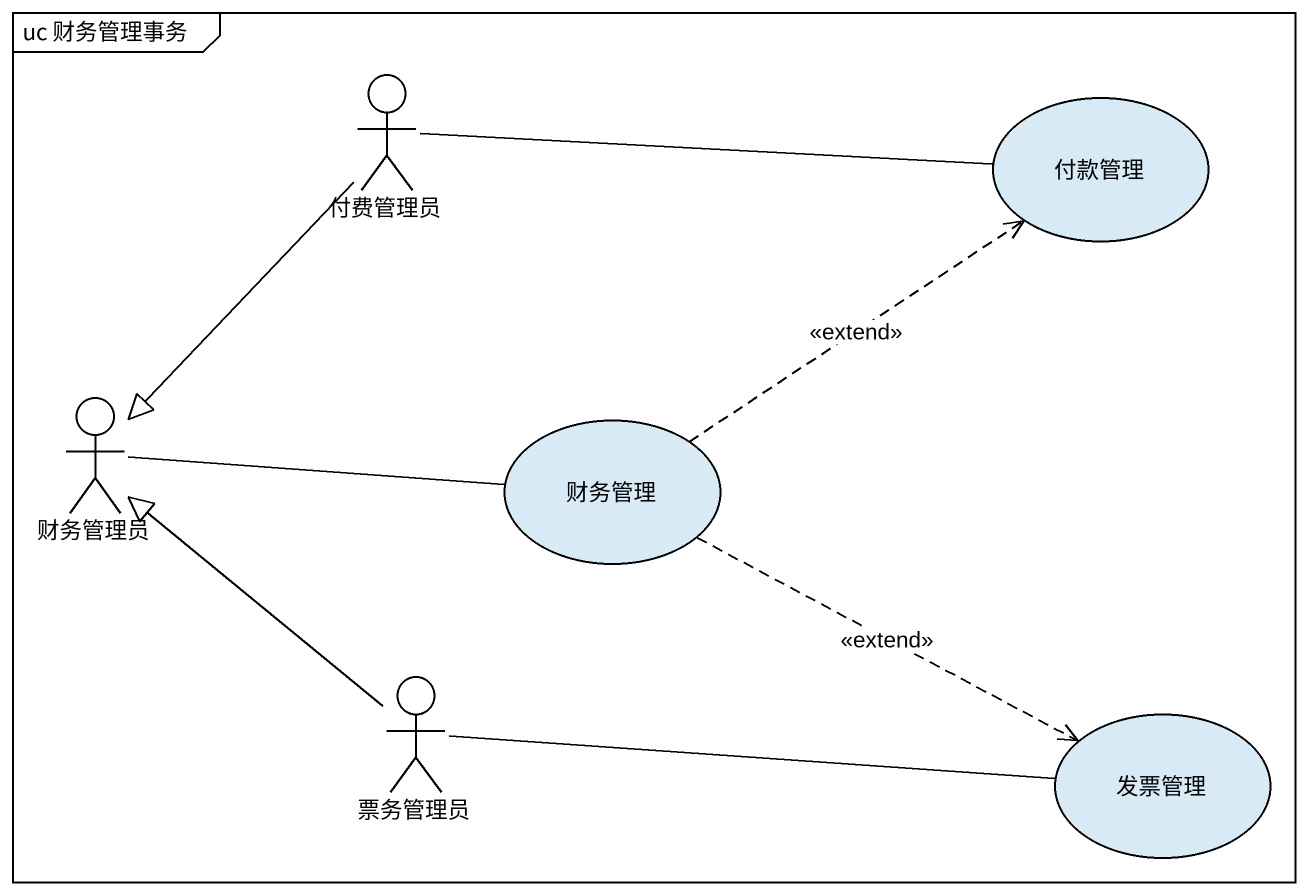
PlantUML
@startuml
mainframe uc 财务管理事务
actor 付费管理员
usecase 付款管理
actor 财务管理员
usecase 财务管理
actor 票务管理员
usecase 发票管理
付费管理员 -right- 付款管理
付费管理员 --|> 财务管理员
财务管理员 -right- 财务管理
财务管理 .up.> 付款管理 : <<extend>>
财务管理 .right.> 发票管理 : <<extend>>
票务管理员 -up-|> 财务管理员
票务管理员 -right- 发票管理
@enduml
